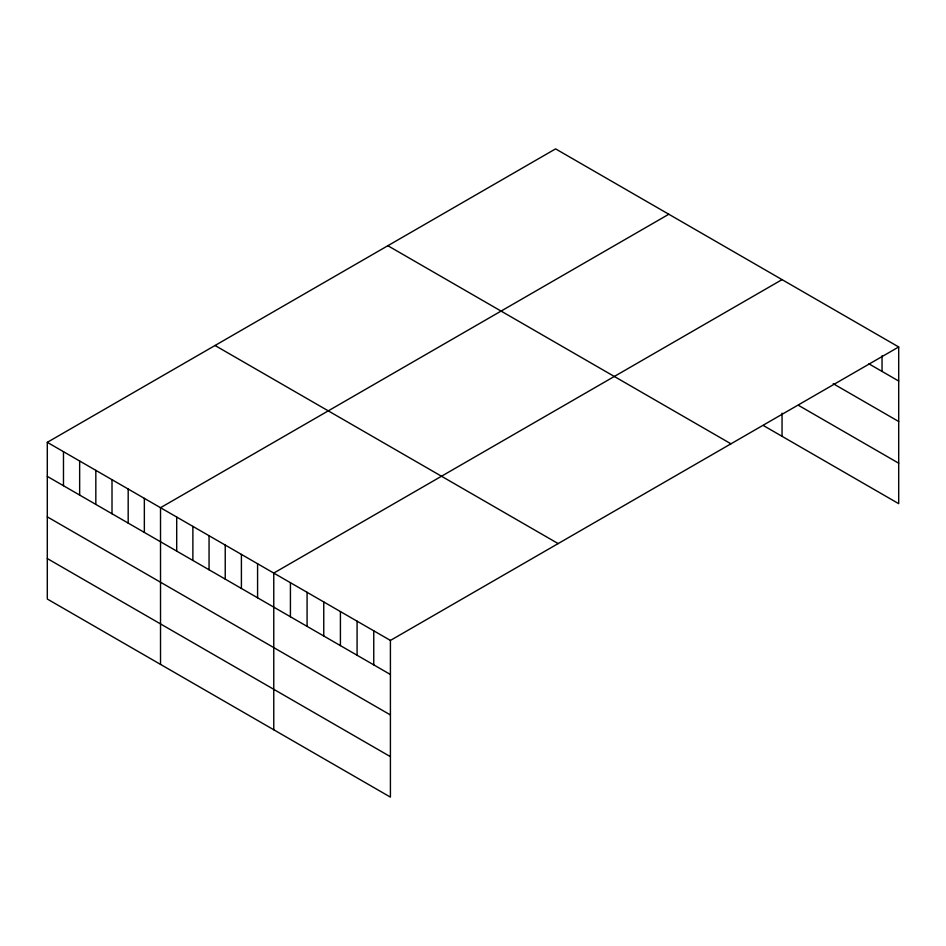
<?xml version="1.0" encoding="UTF-8"?>
<svg xmlns="http://www.w3.org/2000/svg" width="946" height="946" viewBox="0 0 946 946"><rect width="100%" height="100%" fill="white"/><g stroke="black" fill="none" stroke-linecap="round" stroke-linejoin="round"><path stroke-width="1.42" d="M898.7 346.969L390.414 640.43L390.414 797.123L47.3 599.031L47.3 442.338L555.586 148.877L898.7 346.969L898.7 503.662L763.375 425.534M668.81 214.245L160.524 507.706L160.524 664.399M782.046 279.626L273.761 573.075L273.761 729.768M868.936 363.855L898.7 381.037M833.225 383.698L898.7 421.502M798.708 405.467L898.7 463.197M387.848 245.712L730.962 443.816M215.038 345.491L558.152 543.583M47.3 442.338L390.414 640.43M47.3 476.394L390.414 674.486M47.3 516.859L390.414 714.951M47.3 558.554L390.414 756.658M882.039 355.802L882.039 371.411M782.046 413.189L782.046 436.319M373.753 630.805L373.753 664.861M357.08 621.179L357.08 655.247M340.418 611.565L340.418 645.621M323.757 601.94L323.757 635.996M307.083 592.314L307.083 626.382M290.422 582.701L290.422 616.757M257.584 563.733L257.584 597.801M241.407 554.403L241.407 588.459M225.231 545.062L225.231 579.118M209.054 535.72L209.054 569.776M192.878 526.378L192.878 560.446M176.701 517.048L176.701 551.104M144.348 498.365L144.348 532.421M128.183 489.023L128.183 523.091M112.006 479.693L112.006 513.749M95.83 470.351L95.83 504.407M79.653 461.009L79.653 495.065M63.477 451.668L63.477 485.724"/></g></svg>
